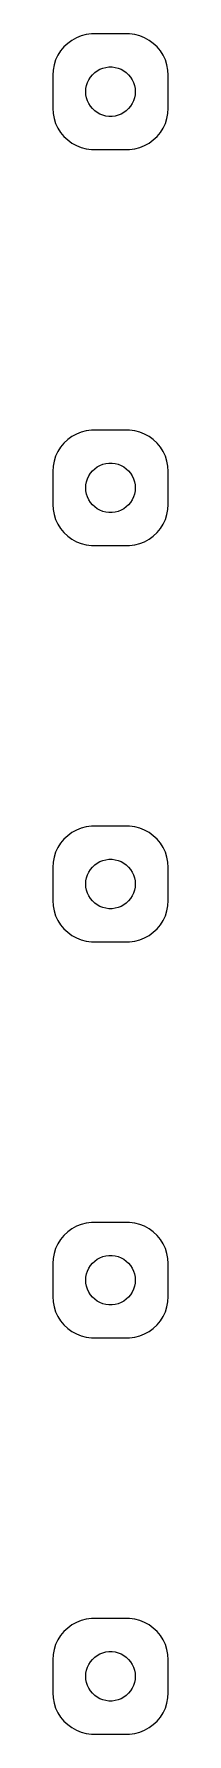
# Model space of a CAD drawing. Header units: metres. Extents: x -4 to 4, y 117 to 219.
import ezdxf

# ---------------------------------------------------------------- set-up
doc = ezdxf.new("R2010")
doc.units = ezdxf.units.M

msp = doc.modelspace()

# ---------------------------------------------------------------- linework, layer by layer
for p, q in [((-1.77254, 219.378), (-2.06444, 219.262)), ((-1.46844, 219.456), (-1.77254, 219.378)), ((-1.15697, 219.495), (-1.46844, 219.456)), ((1.15697, 219.495), (-1.15697, 219.495)), ((1.46844, 219.456), (1.15697, 219.495)), ((1.77254, 219.378), (1.46844, 219.456)), ((2.06444, 219.262), (1.77254, 219.378)), ((-3.02254, 218.469), (-3.19077, 218.204)), ((-2.82242, 218.711), (-3.02254, 218.469)), ((-2.59355, 218.926), (-2.82242, 218.711)), ((-2.33955, 219.111), (-2.59355, 218.926)), ((-2.06444, 219.262), (-2.33955, 219.111)), ((2.33955, 219.111), (2.06444, 219.262)), ((2.59355, 218.926), (2.33955, 219.111)), ((2.82242, 218.711), (2.59355, 218.926)), ((3.02254, 218.469), (2.82242, 218.711)), ((3.19077, 218.204), (3.02254, 218.469)), ((-3.48029, 217.313), (-3.5, 217)), ((-3.42145, 217.622), (-3.48029, 217.313)), ((-3.32443, 217.92), (-3.42145, 217.622)), ((-3.19077, 218.204), (-3.32443, 217.92)), ((-0.803726, 217.266), (-0.638657, 217.357)), ((-0.638657, 217.357), (-0.463516, 217.427)), ((-0.463516, 217.427), (-0.281067, 217.473)), ((-0.281067, 217.473), (-0.094177, 217.497)), ((-0.094177, 217.497), (0.094177, 217.497)), ((0.094177, 217.497), (0.281067, 217.473)), ((0.281067, 217.473), (0.463516, 217.427)), ((0.463516, 217.427), (0.638657, 217.357)), ((0.638657, 217.357), (0.803726, 217.266)), ((3.32443, 217.92), (3.19077, 218.204)), ((3.42145, 217.622), (3.32443, 217.92)), ((3.48029, 217.313), (3.42145, 217.622)), ((3.5, 217), (3.48029, 217.313)), ((-3.5, 217), (-3.5, 215)), ((-1.48816, 216.188), (-1.45287, 216.373)), ((-1.45287, 216.373), (-1.39465, 216.552)), ((-1.39465, 216.552), (-1.31445, 216.723)), ((-1.31445, 216.723), (-1.21352, 216.882)), ((-1.21352, 216.882), (-1.09344, 217.027)), ((-1.09344, 217.027), (-0.956131, 217.156)), ((-0.956131, 217.156), (-0.803726, 217.266)), ((0.803726, 217.266), (0.956131, 217.156)), ((0.956131, 217.156), (1.09344, 217.027)), ((1.09344, 217.027), (1.21352, 216.882)), ((1.21352, 216.882), (1.31445, 216.723)), ((1.31445, 216.723), (1.39465, 216.552)), ((1.39465, 216.552), (1.45287, 216.373)), ((1.45287, 216.373), (1.48816, 216.188)), ((3.5, 215), (3.5, 217)), ((-1.5, 216), (-1.48816, 216.188)), ((-1.48816, 215.812), (-1.5, 216)), ((-1.45287, 215.627), (-1.48816, 215.812)), ((-1.39465, 215.448), (-1.45287, 215.627)), ((-1.31445, 215.277), (-1.39465, 215.448)), ((-1.21352, 215.118), (-1.31445, 215.277)), ((1.31445, 215.277), (1.21352, 215.118)), ((1.39465, 215.448), (1.31445, 215.277)), ((1.45287, 215.627), (1.39465, 215.448)), ((1.48816, 215.812), (1.45287, 215.627)), ((1.48816, 216.188), (1.5, 216)), ((1.5, 216), (1.48816, 215.812)), ((-3.5, 215), (-3.48029, 214.687)), ((-3.48029, 214.687), (-3.42145, 214.378)), ((-3.42145, 214.378), (-3.32443, 214.08)), ((-1.09344, 214.973), (-1.21352, 215.118)), ((-0.956131, 214.844), (-1.09344, 214.973)), ((-0.803726, 214.734), (-0.956131, 214.844)), ((-0.638657, 214.643), (-0.803726, 214.734)), ((-0.463516, 214.573), (-0.638657, 214.643)), ((-0.281067, 214.527), (-0.463516, 214.573)), ((-0.094177, 214.503), (-0.281067, 214.527)), ((0.094177, 214.503), (-0.094177, 214.503)), ((0.281067, 214.527), (0.094177, 214.503)), ((0.463516, 214.573), (0.281067, 214.527)), ((0.638657, 214.643), (0.463516, 214.573)), ((0.803726, 214.734), (0.638657, 214.643)), ((0.956131, 214.844), (0.803726, 214.734)), ((1.09344, 214.973), (0.956131, 214.844)), ((1.21352, 215.118), (1.09344, 214.973)), ((3.32443, 214.08), (3.42145, 214.378)), ((3.42145, 214.378), (3.48029, 214.687)), ((3.48029, 214.687), (3.5, 215)), ((-3.32443, 214.08), (-3.19077, 213.796)), ((-3.19077, 213.796), (-3.02254, 213.531)), ((-3.02254, 213.531), (-2.82242, 213.289)), ((-2.82242, 213.289), (-2.59355, 213.074)), ((2.59355, 213.074), (2.82242, 213.289)), ((2.82242, 213.289), (3.02254, 213.531)), ((3.02254, 213.531), (3.19077, 213.796)), ((3.19077, 213.796), (3.32443, 214.08)), ((-2.59355, 213.074), (-2.33955, 212.889)), ((-2.33955, 212.889), (-2.06444, 212.738)), ((-2.06444, 212.738), (-1.77254, 212.622)), ((-1.77254, 212.622), (-1.46844, 212.544)), ((-1.46844, 212.544), (-1.15697, 212.505)), ((-1.15697, 212.505), (1.15697, 212.505)), ((1.15697, 212.505), (1.46844, 212.544)), ((1.46844, 212.544), (1.77254, 212.622)), ((1.77254, 212.622), (2.06444, 212.738)), ((2.06444, 212.738), (2.33955, 212.889)), ((2.33955, 212.889), (2.59355, 213.074)), ((-2.82242, 194.711), (-3.02254, 194.469)), ((-2.59355, 194.926), (-2.82242, 194.711)), ((-2.33955, 195.111), (-2.59355, 194.926)), ((-2.06444, 195.262), (-2.33955, 195.111)), ((-1.77254, 195.378), (-2.06444, 195.262)), ((-1.46844, 195.456), (-1.77254, 195.378)), ((-1.15697, 195.495), (-1.46844, 195.456)), ((1.15697, 195.495), (-1.15697, 195.495)), ((1.46844, 195.456), (1.15697, 195.495)), ((1.77254, 195.378), (1.46844, 195.456)), ((2.06444, 195.262), (1.77254, 195.378)), ((2.33955, 195.111), (2.06444, 195.262)), ((2.59355, 194.926), (2.33955, 195.111)), ((2.82242, 194.711), (2.59355, 194.926)), ((3.02254, 194.469), (2.82242, 194.711)), ((-3.42145, 193.622), (-3.48029, 193.313)), ((-3.32443, 193.92), (-3.42145, 193.622)), ((-3.19077, 194.204), (-3.32443, 193.92)), ((-3.02254, 194.469), (-3.19077, 194.204)), ((3.19077, 194.204), (3.02254, 194.469)), ((3.32443, 193.92), (3.19077, 194.204)), ((3.42145, 193.622), (3.32443, 193.92)), ((3.48029, 193.313), (3.42145, 193.622)), ((-3.48029, 193.313), (-3.5, 193)), ((-3.5, 193), (-3.5, 191)), ((-1.39465, 192.552), (-1.31445, 192.723)), ((-1.31445, 192.723), (-1.21352, 192.882)), ((-1.21352, 192.882), (-1.09344, 193.027)), ((-1.09344, 193.027), (-0.956131, 193.156)), ((-0.956131, 193.156), (-0.803726, 193.266)), ((-0.803726, 193.266), (-0.638657, 193.357)), ((-0.638657, 193.357), (-0.463516, 193.427)), ((-0.463516, 193.427), (-0.281067, 193.473)), ((-0.281067, 193.473), (-0.094177, 193.497)), ((-0.094177, 193.497), (0.094177, 193.497)), ((0.094177, 193.497), (0.281067, 193.473)), ((0.281067, 193.473), (0.463516, 193.427)), ((0.463516, 193.427), (0.638657, 193.357)), ((0.638657, 193.357), (0.803726, 193.266)), ((0.803726, 193.266), (0.956131, 193.156)), ((0.956131, 193.156), (1.09344, 193.027)), ((1.09344, 193.027), (1.21352, 192.882)), ((1.21352, 192.882), (1.31445, 192.723)), ((1.31445, 192.723), (1.39465, 192.552)), ((3.5, 193), (3.48029, 193.313)), ((3.5, 191), (3.5, 193)), ((-1.5, 192), (-1.48816, 192.188)), ((-1.48816, 191.812), (-1.5, 192)), ((-1.48816, 192.188), (-1.45287, 192.373)), ((-1.45287, 191.627), (-1.48816, 191.812)), ((-1.45287, 192.373), (-1.39465, 192.552)), ((-1.39465, 191.448), (-1.45287, 191.627)), ((1.39465, 192.552), (1.45287, 192.373)), ((1.45287, 191.627), (1.39465, 191.448)), ((1.45287, 192.373), (1.48816, 192.188)), ((1.48816, 191.812), (1.45287, 191.627)), ((1.48816, 192.188), (1.5, 192)), ((1.5, 192), (1.48816, 191.812)), ((-3.5, 191), (-3.48029, 190.687)), ((-3.48029, 190.687), (-3.42145, 190.378)), ((-1.31445, 191.277), (-1.39465, 191.448)), ((-1.21352, 191.118), (-1.31445, 191.277)), ((-1.09344, 190.973), (-1.21352, 191.118)), ((-0.956131, 190.844), (-1.09344, 190.973)), ((-0.803726, 190.734), (-0.956131, 190.844)), ((-0.638657, 190.643), (-0.803726, 190.734)), ((-0.463516, 190.573), (-0.638657, 190.643)), ((-0.281067, 190.527), (-0.463516, 190.573)), ((0.463516, 190.573), (0.281067, 190.527)), ((0.638657, 190.643), (0.463516, 190.573)), ((0.803726, 190.734), (0.638657, 190.643)), ((0.956131, 190.844), (0.803726, 190.734)), ((1.09344, 190.973), (0.956131, 190.844)), ((1.21352, 191.118), (1.09344, 190.973)), ((1.31445, 191.277), (1.21352, 191.118)), ((1.39465, 191.448), (1.31445, 191.277)), ((3.42145, 190.378), (3.48029, 190.687)), ((3.48029, 190.687), (3.5, 191)), ((-3.42145, 190.378), (-3.32443, 190.08)), ((-3.32443, 190.08), (-3.19077, 189.796)), ((-3.19077, 189.796), (-3.02254, 189.531)), ((-3.02254, 189.531), (-2.82242, 189.289)), ((-0.094177, 190.503), (-0.281067, 190.527)), ((0.094177, 190.503), (-0.094177, 190.503)), ((0.281067, 190.527), (0.094177, 190.503)), ((2.82242, 189.289), (3.02254, 189.531)), ((3.02254, 189.531), (3.19077, 189.796)), ((3.19077, 189.796), (3.32443, 190.08)), ((3.32443, 190.08), (3.42145, 190.378)), ((-2.82242, 189.289), (-2.59355, 189.074)), ((-2.59355, 189.074), (-2.33955, 188.889)), ((-2.33955, 188.889), (-2.06444, 188.738)), ((-2.06444, 188.738), (-1.77254, 188.622)), ((-1.77254, 188.622), (-1.46844, 188.544)), ((-1.46844, 188.544), (-1.15697, 188.505)), ((-1.15697, 188.505), (1.15697, 188.505)), ((1.15697, 188.505), (1.46844, 188.544)), ((1.46844, 188.544), (1.77254, 188.622)), ((1.77254, 188.622), (2.06444, 188.738)), ((2.06444, 188.738), (2.33955, 188.889)), ((2.33955, 188.889), (2.59355, 189.074)), ((2.59355, 189.074), (2.82242, 189.289)), ((-2.33955, 171.111), (-2.59355, 170.926)), ((-2.06444, 171.262), (-2.33955, 171.111)), ((-1.77254, 171.378), (-2.06444, 171.262)), ((-1.46844, 171.456), (-1.77254, 171.378)), ((-1.15697, 171.495), (-1.46844, 171.456)), ((1.15697, 171.495), (-1.15697, 171.495)), ((1.46844, 171.456), (1.15697, 171.495)), ((1.77254, 171.378), (1.46844, 171.456)), ((2.06444, 171.262), (1.77254, 171.378)), ((2.33955, 171.111), (2.06444, 171.262)), ((2.59355, 170.926), (2.33955, 171.111)), ((-3.19077, 170.204), (-3.32443, 169.92)), ((-3.02254, 170.469), (-3.19077, 170.204)), ((-2.82242, 170.711), (-3.02254, 170.469)), ((-2.59355, 170.926), (-2.82242, 170.711)), ((2.82242, 170.711), (2.59355, 170.926)), ((3.02254, 170.469), (2.82242, 170.711)), ((3.19077, 170.204), (3.02254, 170.469)), ((3.32443, 169.92), (3.19077, 170.204)), ((-3.48029, 169.313), (-3.5, 169)), ((-3.5, 169), (-3.5, 167)), ((-3.42145, 169.622), (-3.48029, 169.313)), ((-3.32443, 169.92), (-3.42145, 169.622)), ((-1.21352, 168.882), (-1.09344, 169.027)), ((-1.09344, 169.027), (-0.956131, 169.156)), ((-0.956131, 169.156), (-0.803726, 169.266)), ((-0.803726, 169.266), (-0.638657, 169.357)), ((-0.638657, 169.357), (-0.463516, 169.427)), ((-0.463516, 169.427), (-0.281067, 169.473)), ((-0.281067, 169.473), (-0.094177, 169.497)), ((-0.094177, 169.497), (0.094177, 169.497)), ((0.094177, 169.497), (0.281067, 169.473)), ((0.281067, 169.473), (0.463516, 169.427)), ((0.463516, 169.427), (0.638657, 169.357)), ((0.638657, 169.357), (0.803726, 169.266)), ((0.803726, 169.266), (0.956131, 169.156)), ((0.956131, 169.156), (1.09344, 169.027)), ((1.09344, 169.027), (1.21352, 168.882)), ((3.42145, 169.622), (3.32443, 169.92)), ((3.48029, 169.313), (3.42145, 169.622)), ((3.5, 169), (3.48029, 169.313)), ((3.5, 167), (3.5, 169)), ((-1.5, 168), (-1.48816, 168.188)), ((-1.48816, 167.812), (-1.5, 168)), ((-1.48816, 168.188), (-1.45287, 168.373)), ((-1.45287, 168.373), (-1.39465, 168.552)), ((-1.39465, 168.552), (-1.31445, 168.723)), ((-1.31445, 168.723), (-1.21352, 168.882)), ((1.21352, 168.882), (1.31445, 168.723)), ((1.31445, 168.723), (1.39465, 168.552)), ((1.39465, 168.552), (1.45287, 168.373)), ((1.45287, 168.373), (1.48816, 168.188)), ((1.48816, 168.188), (1.5, 168)), ((1.5, 168), (1.48816, 167.812)), ((-3.5, 167), (-3.48029, 166.687)), ((-1.45287, 167.627), (-1.48816, 167.812)), ((-1.39465, 167.448), (-1.45287, 167.627)), ((-1.31445, 167.277), (-1.39465, 167.448)), ((-1.21352, 167.118), (-1.31445, 167.277)), ((-1.09344, 166.973), (-1.21352, 167.118)), ((-0.956131, 166.844), (-1.09344, 166.973)), ((-0.803726, 166.734), (-0.956131, 166.844)), ((0.956131, 166.844), (0.803726, 166.734)), ((1.09344, 166.973), (0.956131, 166.844)), ((1.21352, 167.118), (1.09344, 166.973)), ((1.31445, 167.277), (1.21352, 167.118)), ((1.39465, 167.448), (1.31445, 167.277)), ((1.45287, 167.627), (1.39465, 167.448)), ((1.48816, 167.812), (1.45287, 167.627)), ((3.48029, 166.687), (3.5, 167)), ((-3.48029, 166.687), (-3.42145, 166.378)), ((-3.42145, 166.378), (-3.32443, 166.08)), ((-3.32443, 166.08), (-3.19077, 165.796)), ((-0.638657, 166.643), (-0.803726, 166.734)), ((-0.463516, 166.573), (-0.638657, 166.643)), ((-0.281067, 166.527), (-0.463516, 166.573)), ((-0.094177, 166.503), (-0.281067, 166.527)), ((0.094177, 166.503), (-0.094177, 166.503)), ((0.281067, 166.527), (0.094177, 166.503)), ((0.463516, 166.573), (0.281067, 166.527)), ((0.638657, 166.643), (0.463516, 166.573)), ((0.803726, 166.734), (0.638657, 166.643)), ((3.19077, 165.796), (3.32443, 166.08)), ((3.32443, 166.08), (3.42145, 166.378)), ((3.42145, 166.378), (3.48029, 166.687)), ((-3.19077, 165.796), (-3.02254, 165.531)), ((-3.02254, 165.531), (-2.82242, 165.289)), ((-2.82242, 165.289), (-2.59355, 165.074)), ((-2.59355, 165.074), (-2.33955, 164.889)), ((-2.33955, 164.889), (-2.06444, 164.738)), ((2.06444, 164.738), (2.33955, 164.889)), ((2.33955, 164.889), (2.59355, 165.074)), ((2.59355, 165.074), (2.82242, 165.289)), ((2.82242, 165.289), (3.02254, 165.531)), ((3.02254, 165.531), (3.19077, 165.796)), ((-2.06444, 164.738), (-1.77254, 164.622)), ((-1.77254, 164.622), (-1.46844, 164.544)), ((-1.46844, 164.544), (-1.15697, 164.505)), ((-1.15697, 164.505), (1.15697, 164.505)), ((1.15697, 164.505), (1.46844, 164.544)), ((1.46844, 164.544), (1.77254, 164.622)), ((1.77254, 164.622), (2.06444, 164.738)), ((-1.77254, 147.378), (-2.06444, 147.262)), ((-1.46844, 147.456), (-1.77254, 147.378)), ((-1.15697, 147.495), (-1.46844, 147.456)), ((1.15697, 147.495), (-1.15697, 147.495)), ((1.46844, 147.456), (1.15697, 147.495)), ((1.77254, 147.378), (1.46844, 147.456)), ((2.06444, 147.262), (1.77254, 147.378)), ((-3.02254, 146.469), (-3.19077, 146.204)), ((-2.82242, 146.711), (-3.02254, 146.469)), ((-2.59355, 146.926), (-2.82242, 146.711)), ((-2.33955, 147.111), (-2.59355, 146.926)), ((-2.06444, 147.262), (-2.33955, 147.111)), ((2.33955, 147.111), (2.06444, 147.262)), ((2.59355, 146.926), (2.33955, 147.111)), ((2.82242, 146.711), (2.59355, 146.926)), ((3.02254, 146.469), (2.82242, 146.711)), ((3.19077, 146.204), (3.02254, 146.469)), ((-3.48029, 145.313), (-3.5, 145)), ((-3.42145, 145.622), (-3.48029, 145.313)), ((-3.32443, 145.92), (-3.42145, 145.622)), ((-3.19077, 146.204), (-3.32443, 145.92)), ((-0.956131, 145.156), (-0.803726, 145.266)), ((-0.803726, 145.266), (-0.638657, 145.357)), ((-0.638657, 145.357), (-0.463516, 145.427)), ((-0.463516, 145.427), (-0.281067, 145.473)), ((-0.281067, 145.473), (-0.094177, 145.497)), ((-0.094177, 145.497), (0.094177, 145.497)), ((0.094177, 145.497), (0.281067, 145.473)), ((0.281067, 145.473), (0.463516, 145.427)), ((0.463516, 145.427), (0.638657, 145.357)), ((0.638657, 145.357), (0.803726, 145.266)), ((0.803726, 145.266), (0.956131, 145.156)), ((3.32443, 145.92), (3.19077, 146.204)), ((3.42145, 145.622), (3.32443, 145.92)), ((3.48029, 145.313), (3.42145, 145.622)), ((3.5, 145), (3.48029, 145.313)), ((-3.5, 145), (-3.5, 143)), ((-1.5, 144), (-1.48816, 144.188)), ((-1.48816, 144.188), (-1.45287, 144.373)), ((-1.45287, 144.373), (-1.39465, 144.552)), ((-1.39465, 144.552), (-1.31445, 144.723)), ((-1.31445, 144.723), (-1.21352, 144.882)), ((-1.21352, 144.882), (-1.09344, 145.027)), ((-1.09344, 145.027), (-0.956131, 145.156)), ((0.956131, 145.156), (1.09344, 145.027)), ((1.09344, 145.027), (1.21352, 144.882)), ((1.21352, 144.882), (1.31445, 144.723)), ((1.31445, 144.723), (1.39465, 144.552)), ((1.39465, 144.552), (1.45287, 144.373)), ((1.45287, 144.373), (1.48816, 144.188)), ((1.48816, 144.188), (1.5, 144)), ((3.5, 143), (3.5, 145)), ((-1.48816, 143.812), (-1.5, 144)), ((-1.45287, 143.627), (-1.48816, 143.812)), ((-1.39465, 143.448), (-1.45287, 143.627)), ((-1.31445, 143.277), (-1.39465, 143.448)), ((-1.21352, 143.118), (-1.31445, 143.277)), ((1.31445, 143.277), (1.21352, 143.118)), ((1.39465, 143.448), (1.31445, 143.277)), ((1.45287, 143.627), (1.39465, 143.448)), ((1.48816, 143.812), (1.45287, 143.627)), ((1.5, 144), (1.48816, 143.812)), ((-3.5, 143), (-3.48029, 142.687)), ((-3.48029, 142.687), (-3.42145, 142.378)), ((-3.42145, 142.378), (-3.32443, 142.08)), ((-1.09344, 142.973), (-1.21352, 143.118)), ((-0.956131, 142.844), (-1.09344, 142.973)), ((-0.803726, 142.734), (-0.956131, 142.844)), ((-0.638657, 142.643), (-0.803726, 142.734)), ((-0.463516, 142.573), (-0.638657, 142.643)), ((-0.281067, 142.527), (-0.463516, 142.573)), ((-0.094177, 142.503), (-0.281067, 142.527)), ((0.094177, 142.503), (-0.094177, 142.503)), ((0.281067, 142.527), (0.094177, 142.503)), ((0.463516, 142.573), (0.281067, 142.527)), ((0.638657, 142.643), (0.463516, 142.573)), ((0.803726, 142.734), (0.638657, 142.643)), ((0.956131, 142.844), (0.803726, 142.734)), ((1.09344, 142.973), (0.956131, 142.844)), ((1.21352, 143.118), (1.09344, 142.973)), ((3.32443, 142.08), (3.42145, 142.378)), ((3.42145, 142.378), (3.48029, 142.687)), ((3.48029, 142.687), (3.5, 143)), ((-3.32443, 142.08), (-3.19077, 141.796)), ((-3.19077, 141.796), (-3.02254, 141.531)), ((-3.02254, 141.531), (-2.82242, 141.289)), ((-2.82242, 141.289), (-2.59355, 141.074)), ((2.59355, 141.074), (2.82242, 141.289)), ((2.82242, 141.289), (3.02254, 141.531)), ((3.02254, 141.531), (3.19077, 141.796)), ((3.19077, 141.796), (3.32443, 142.08)), ((-2.59355, 141.074), (-2.33955, 140.889)), ((-2.33955, 140.889), (-2.06444, 140.738)), ((-2.06444, 140.738), (-1.77254, 140.622)), ((-1.77254, 140.622), (-1.46844, 140.544)), ((-1.46844, 140.544), (-1.15697, 140.505)), ((-1.15697, 140.505), (1.15697, 140.505)), ((1.15697, 140.505), (1.46844, 140.544)), ((1.46844, 140.544), (1.77254, 140.622)), ((1.77254, 140.622), (2.06444, 140.738)), ((2.06444, 140.738), (2.33955, 140.889)), ((2.33955, 140.889), (2.59355, 141.074)), ((-2.82242, 122.711), (-3.02254, 122.469)), ((-2.59355, 122.926), (-2.82242, 122.711)), ((-2.33955, 123.111), (-2.59355, 122.926)), ((-2.06444, 123.262), (-2.33955, 123.111)), ((-1.77254, 123.378), (-2.06444, 123.262)), ((-1.46844, 123.456), (-1.77254, 123.378)), ((-1.15697, 123.495), (-1.46844, 123.456)), ((1.15697, 123.495), (-1.15697, 123.495)), ((1.46844, 123.456), (1.15697, 123.495)), ((1.77254, 123.378), (1.46844, 123.456)), ((2.06444, 123.262), (1.77254, 123.378)), ((2.33955, 123.111), (2.06444, 123.262)), ((2.59355, 122.926), (2.33955, 123.111)), ((2.82242, 122.711), (2.59355, 122.926)), ((3.02254, 122.469), (2.82242, 122.711)), ((-3.42145, 121.622), (-3.48029, 121.313)), ((-3.32443, 121.92), (-3.42145, 121.622)), ((-3.19077, 122.204), (-3.32443, 121.92)), ((-3.02254, 122.469), (-3.19077, 122.204)), ((3.19077, 122.204), (3.02254, 122.469)), ((3.32443, 121.92), (3.19077, 122.204)), ((3.42145, 121.622), (3.32443, 121.92)), ((3.48029, 121.313), (3.42145, 121.622)), ((-3.48029, 121.313), (-3.5, 121)), ((-3.5, 121), (-3.5, 119)), ((-1.45287, 120.373), (-1.39465, 120.552)), ((-1.39465, 120.552), (-1.31445, 120.723)), ((-1.31445, 120.723), (-1.21352, 120.882)), ((-1.21352, 120.882), (-1.09344, 121.027)), ((-1.09344, 121.027), (-0.956131, 121.156)), ((-0.956131, 121.156), (-0.803726, 121.266)), ((-0.803726, 121.266), (-0.638657, 121.357)), ((-0.638657, 121.357), (-0.463516, 121.427)), ((-0.463516, 121.427), (-0.281067, 121.473)), ((-0.281067, 121.473), (-0.094177, 121.497)), ((-0.094177, 121.497), (0.094177, 121.497)), ((0.094177, 121.497), (0.281067, 121.473)), ((0.281067, 121.473), (0.463516, 121.427)), ((0.463516, 121.427), (0.638657, 121.357)), ((0.638657, 121.357), (0.803726, 121.266)), ((0.803726, 121.266), (0.956131, 121.156)), ((0.956131, 121.156), (1.09344, 121.027)), ((1.09344, 121.027), (1.21352, 120.882)), ((1.21352, 120.882), (1.31445, 120.723)), ((1.31445, 120.723), (1.39465, 120.552)), ((1.39465, 120.552), (1.45287, 120.373)), ((3.5, 121), (3.48029, 121.313)), ((3.5, 119), (3.5, 121)), ((-1.5, 120), (-1.48816, 120.188)), ((-1.48816, 119.812), (-1.5, 120)), ((-1.48816, 120.188), (-1.45287, 120.373)), ((-1.45287, 119.627), (-1.48816, 119.812)), ((-1.39465, 119.448), (-1.45287, 119.627)), ((1.45287, 119.627), (1.39465, 119.448)), ((1.45287, 120.373), (1.48816, 120.188)), ((1.48816, 119.812), (1.45287, 119.627)), ((1.48816, 120.188), (1.5, 120)), ((1.5, 120), (1.48816, 119.812)), ((-3.5, 119), (-3.48029, 118.687)), ((-3.48029, 118.687), (-3.42145, 118.378)), ((-1.31445, 119.277), (-1.39465, 119.448)), ((-1.21352, 119.118), (-1.31445, 119.277)), ((-1.09344, 118.973), (-1.21352, 119.118)), ((-0.956131, 118.844), (-1.09344, 118.973)), ((-0.803726, 118.734), (-0.956131, 118.844)), ((-0.638657, 118.643), (-0.803726, 118.734)), ((-0.463516, 118.573), (-0.638657, 118.643)), ((-0.281067, 118.527), (-0.463516, 118.573)), ((-0.094177, 118.503), (-0.281067, 118.527)), ((0.094177, 118.503), (-0.094177, 118.503)), ((0.281067, 118.527), (0.094177, 118.503)), ((0.463516, 118.573), (0.281067, 118.527)), ((0.638657, 118.643), (0.463516, 118.573)), ((0.803726, 118.734), (0.638657, 118.643)), ((0.956131, 118.844), (0.803726, 118.734)), ((1.09344, 118.973), (0.956131, 118.844)), ((1.21352, 119.118), (1.09344, 118.973)), ((1.31445, 119.277), (1.21352, 119.118)), ((1.39465, 119.448), (1.31445, 119.277)), ((3.42145, 118.378), (3.48029, 118.687)), ((3.48029, 118.687), (3.5, 119)), ((-3.42145, 118.378), (-3.32443, 118.08)), ((-3.32443, 118.08), (-3.19077, 117.796)), ((-3.19077, 117.796), (-3.02254, 117.531)), ((-3.02254, 117.531), (-2.82242, 117.289)), ((2.82242, 117.289), (3.02254, 117.531)), ((3.02254, 117.531), (3.19077, 117.796)), ((3.19077, 117.796), (3.32443, 118.08)), ((3.32443, 118.08), (3.42145, 118.378)), ((-2.82242, 117.289), (-2.59355, 117.074)), ((-2.59355, 117.074), (-2.33955, 116.889)), ((-2.33955, 116.889), (-2.06444, 116.738)), ((-2.06444, 116.738), (-1.77254, 116.622)), ((-1.77254, 116.622), (-1.46844, 116.544)), ((-1.46844, 116.544), (-1.15697, 116.505)), ((-1.15697, 116.505), (1.15697, 116.505)), ((1.15697, 116.505), (1.46844, 116.544)), ((1.46844, 116.544), (1.77254, 116.622)), ((1.77254, 116.622), (2.06444, 116.738)), ((2.06444, 116.738), (2.33955, 116.889)), ((2.33955, 116.889), (2.59355, 117.074)), ((2.59355, 117.074), (2.82242, 117.289))]:
    msp.add_line(p, q)

doc.saveas('drawing.dxf')
